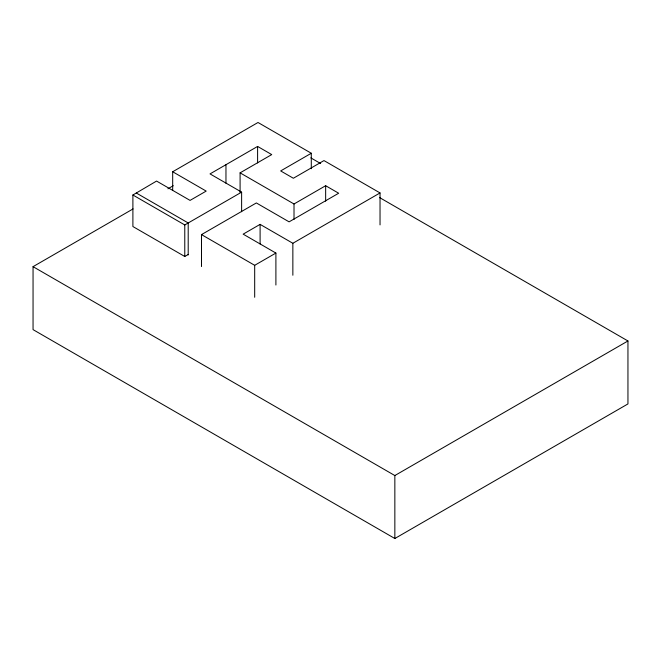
<?xml version="1.0" encoding="UTF-8"?>
<svg xmlns="http://www.w3.org/2000/svg" width="661" height="661" viewBox="0 0 661 661"><rect width="100%" height="100%" fill="white"/><g stroke="black" fill="none" stroke-linecap="round" stroke-linejoin="round"><path stroke-width="0.99" d="M188.203 254.502L184.774 256.485L132.894 226.533L132.894 195.003L156.566 181.064L190.062 200.399L206.182 191.095L172.686 171.761L172.686 190.318M172.686 171.761L258.013 122.492L311.29 153.253L311.29 168.712M379.604 197.589L627.95 340.969L627.95 403.921L394.848 538.508L33.05 329.624L33.05 266.664L133.076 208.917M167.911 188.806L173.273 185.708M240.092 192.442L240.092 172.851L271.729 154.591L257.6 146.428L210.024 173.901L241.62 192.136L241.62 211.727M132.894 195.003L184.774 224.955L241.62 192.136M311.29 153.253L280.669 170.926L293.36 178.255L323.981 160.582L380.034 192.938L380.034 224.905M201.498 266.573L201.498 234.605L256.352 202.944L289.097 221.848L338.672 193.235L325.65 185.716L294.013 203.985L240.092 172.851M380.034 192.938L292.856 243.273L260.103 224.368L243.149 234.151L275.901 253.064L275.901 285.023M201.498 234.605L254.683 265.309L275.901 253.064M33.05 266.664L394.848 475.548L627.95 340.969M310.819 157.872L320.651 163.548M136.323 193.02L188.203 222.972L188.203 254.939M394.848 475.548L394.848 538.508M325.65 185.716L325.65 201.184M294.013 203.985L294.013 219.452M292.856 243.273L292.856 275.24M260.103 224.368L260.103 243.959M257.6 146.428L257.6 162.928M254.683 265.309L254.683 297.276M225.963 164.696L225.963 183.254M184.774 224.955L184.774 256.485"/></g></svg>
